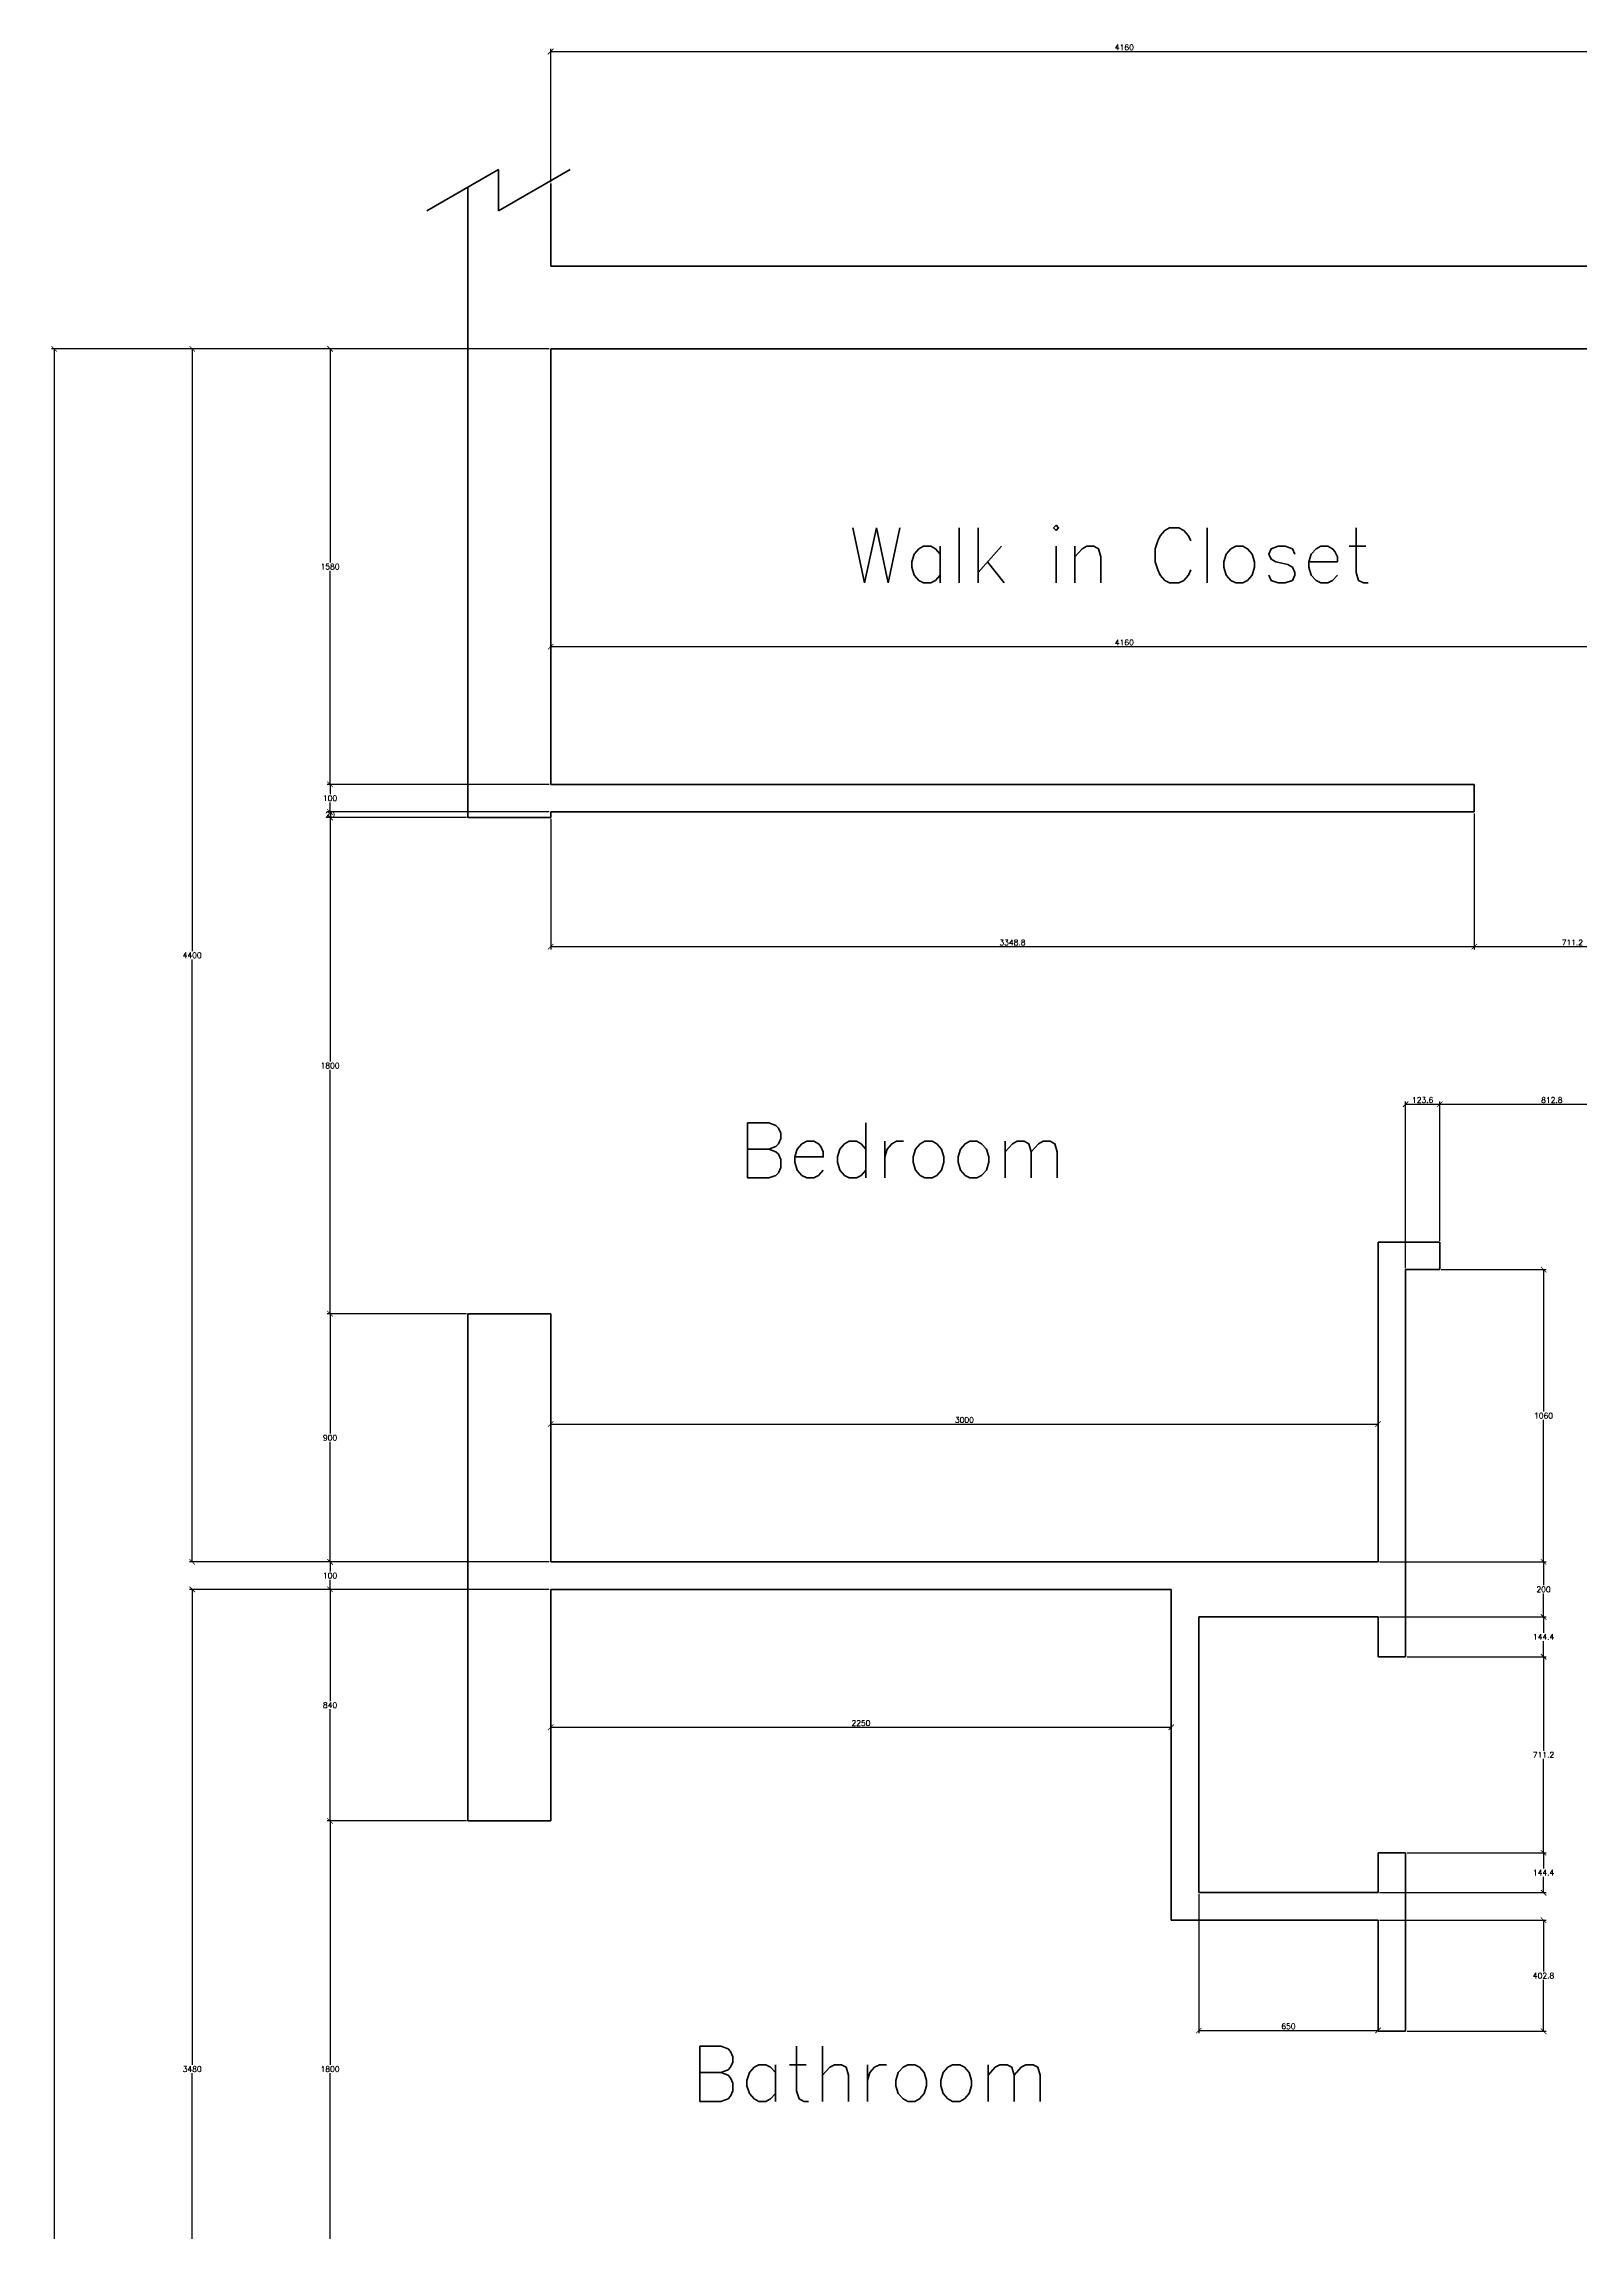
# Model space of a CAD drawing. Header units: millimetres. Extents: x -13274 to 77127, y -114744 to 1151.
# Drawn here: x 56877 to 62448, y -103185 to -95246 of the extents above; entities that cross this region are included whole.
import ezdxf

# ---------------------------------------------------------------- set-up
doc = ezdxf.new("R2010")
doc.units = ezdxf.units.MM
doc.header["$LTSCALE"] = 5
doc.layers.add('Dimension', color=1, linetype='Continuous')
doc.layers.add('text', color=1, linetype='Continuous')
doc.layers.add('Wall', color=7, linetype='Continuous', lineweight=35)
doc.styles.add('Roman', font='romans')
doc.styles.get("Standard").update_dxf_attribs({"font": 'simplex.shx'})
doc.dimstyles.new('Kevin ISO-25', dxfattribs={"dimscale": 8, "dimtxt": 2.5, "dimasz": 2.5, "dimexe": 1.25, "dimexo": 0.625, "dimtad": 1, "dimtih": 1, "dimtoh": 1, "dimdsep": 46, "dimtxsty": 'Standard', "dimblk": 'ARCHTICK', "dimcen": 2.5, "dimadec": 0, "dimazin": 0, "dimtfac": 1, "dimtix": 1, "dimtmove": 0, "dimatfit": 3, "dimfxl": 1, "dimarcsym": 0})

# ---------------------------------------------------------------- blocks, each defined once
blk = doc.blocks.new('_ArchTick')
at = {"color": 0, "linetype": 'ByBlock', "const_width": 0.15}
blk.add_lwpolyline([(-0.5, -0.5), (0.5, 0.5)], dxfattribs=at)
blk = doc.blocks.new('*D48')
at = {"layer": 'Defpoints', "color": 0, "transparency": 16777216}
for p in [(62875.2, -95274.2), (58715.2, -95752.8), (62875.2, -95774.2)]:
    blk.add_point(p, dxfattribs=at)
at = {"layer": 'Dimension', "color": 0, "lineweight": -2, "transparency": 16777216}
for p, q in [((58715.2, -95747.8), (58715.2, -95264.2)), ((58715.2, -95274.2), (62875.2, -95274.2)), ((62875.2, -95769.2), (62875.2, -95264.2))]:
    blk.add_line(p, q, dxfattribs=at)
at = {"layer": 'Dimension', "color": 0, "lineweight": -2, "transparency": 16777216, "xscale": 20, "yscale": 20, "zscale": 20, "rotation": 180}
blk.add_blockref('_ArchTick', (58715.2, -95274.2), dxfattribs=at)
at = {"layer": 'Dimension', "color": 0, "lineweight": -2, "transparency": 16777216, "xscale": 20, "yscale": 20, "zscale": 20}
blk.add_blockref('_ArchTick', (62875.2, -95274.2), dxfattribs=at)
at = {"layer": 'Dimension', "color": 0, "transparency": 16777216, "insert": (60795.2, -95259.2), "char_height": 20, "attachment_point": 5}
blk.add_mtext('4160', dxfattribs=at)
blk = doc.blocks.new('*D55')
at = {"layer": 'Defpoints', "color": 0, "transparency": 16777216}
for p in [(58715.2, -96352.8), (57915.2, -97932.8), (58715.2, -97932.8)]:
    blk.add_point(p, dxfattribs=at)
at = {"layer": 'Dimension', "color": 0, "lineweight": -2, "transparency": 16777216}
for p, q in [((58710.2, -96352.8), (57905.2, -96352.8)), ((57915.2, -96352.8), (57915.2, -97127.8)), ((57915.2, -97932.8), (57915.2, -97157.8)), ((58710.2, -97932.8), (57905.2, -97932.8))]:
    blk.add_line(p, q, dxfattribs=at)
at = {"layer": 'Dimension', "color": 0, "lineweight": -2, "transparency": 16777216, "xscale": 20, "yscale": 20, "zscale": 20}
for p, rotation in [((57915.2, -96352.8), 90), ((57915.2, -97932.8), 270)]:
    blk.add_blockref('_ArchTick', p, dxfattribs=dict(at, rotation=rotation))
at = {"layer": 'Dimension', "color": 0, "transparency": 16777216, "insert": (57915.2, -97142.8), "char_height": 20, "attachment_point": 5}
blk.add_mtext('1580', dxfattribs=at)
blk = doc.blocks.new('*D56')
at = {"layer": 'Defpoints', "color": 0, "transparency": 16777216}
for p in [(58715.2, -96352.8), (56915.2, -113432.8), (58715.2, -113432.8)]:
    blk.add_point(p, dxfattribs=at)
at = {"layer": 'Dimension', "color": 0, "lineweight": -2, "transparency": 16777216}
for p, q in [((58710.2, -96352.8), (56905.2, -96352.8)), ((56915.2, -96352.8), (56915.2, -104877.8)), ((56915.2, -113432.8), (56915.2, -104907.8)), ((58710.2, -113432.8), (56905.2, -113432.8))]:
    blk.add_line(p, q, dxfattribs=at)
at = {"layer": 'Dimension', "color": 0, "lineweight": -2, "transparency": 16777216, "xscale": 20, "yscale": 20, "zscale": 20}
for p, rotation in [((56915.2, -96352.8), 90), ((56915.2, -113432.8), 270)]:
    blk.add_blockref('_ArchTick', p, dxfattribs=dict(at, rotation=rotation))
at = {"layer": 'Dimension', "color": 0, "transparency": 16777216, "insert": (56915.2, -104892.8), "char_height": 20, "attachment_point": 5}
blk.add_mtext('17080', dxfattribs=at)
blk = doc.blocks.new('*D57')
at = {"layer": 'Defpoints', "color": 0, "transparency": 16777216}
for p in [(58715.2, -97932.8), (57915.2, -98032.8), (58715.2, -98032.8)]:
    blk.add_point(p, dxfattribs=at)
at = {"layer": 'Dimension', "color": 0, "lineweight": -2, "transparency": 16777216}
for p, q in [((58710.2, -97932.8), (57905.2, -97932.8)), ((57915.2, -97932.8), (57915.2, -97967.8)), ((58710.2, -98032.8), (57905.2, -98032.8)), ((57915.2, -98032.8), (57915.2, -97997.8))]:
    blk.add_line(p, q, dxfattribs=at)
at = {"layer": 'Dimension', "color": 0, "lineweight": -2, "transparency": 16777216, "xscale": 20, "yscale": 20, "zscale": 20}
for p, rotation in [((57915.2, -97932.8), 90), ((57915.2, -98032.8), 270)]:
    blk.add_blockref('_ArchTick', p, dxfattribs=dict(at, rotation=rotation))
at = {"layer": 'Dimension', "color": 0, "transparency": 16777216, "insert": (57915.2, -97982.8), "char_height": 20, "attachment_point": 5}
blk.add_mtext('100', dxfattribs=at)
blk = doc.blocks.new('*D58')
at = {"layer": 'Defpoints', "color": 0, "transparency": 16777216}
for p in [(58715.2, -98032.8), (57915.2, -98052.8), (58415.2, -98052.8)]:
    blk.add_point(p, dxfattribs=at)
at = {"layer": 'Dimension', "color": 0, "lineweight": -2, "transparency": 16777216}
for p, q in [((58710.2, -98032.8), (57905.2, -98032.8)), ((57915.2, -98032.8), (57915.2, -98012.8)), ((57915.2, -98032.8), (57915.2, -98052.8)), ((58410.2, -98052.8), (57905.2, -98052.8)), ((57915.2, -98052.8), (57915.2, -98072.8))]:
    blk.add_line(p, q, dxfattribs=at)
at = {"layer": 'Dimension', "color": 0, "lineweight": -2, "transparency": 16777216, "xscale": 20, "yscale": 20, "zscale": 20}
for p, rotation in [((57915.2, -98032.8), 270), ((57915.2, -98052.8), 90)]:
    blk.add_blockref('_ArchTick', p, dxfattribs=dict(at, rotation=rotation))
at = {"layer": 'Dimension', "color": 0, "transparency": 16777216, "insert": (57915.2, -98042.8), "char_height": 20, "attachment_point": 5}
blk.add_mtext('20', dxfattribs=at)
blk = doc.blocks.new('*D59')
at = {"layer": 'Defpoints', "color": 0, "transparency": 16777216}
for p in [(58415.2, -98052.8), (57915.2, -99852.8), (58415.2, -99852.8)]:
    blk.add_point(p, dxfattribs=at)
at = {"layer": 'Dimension', "color": 0, "lineweight": -2, "transparency": 16777216}
for p, q in [((58410.2, -98052.8), (57905.2, -98052.8)), ((57915.2, -98052.8), (57915.2, -98937.8)), ((57915.2, -99852.8), (57915.2, -98967.8)), ((58410.2, -99852.8), (57905.2, -99852.8))]:
    blk.add_line(p, q, dxfattribs=at)
at = {"layer": 'Dimension', "color": 0, "lineweight": -2, "transparency": 16777216, "xscale": 20, "yscale": 20, "zscale": 20}
for p, rotation in [((57915.2, -98052.8), 90), ((57915.2, -99852.8), 270)]:
    blk.add_blockref('_ArchTick', p, dxfattribs=dict(at, rotation=rotation))
at = {"layer": 'Dimension', "color": 0, "transparency": 16777216, "insert": (57915.2, -98952.8), "char_height": 20, "attachment_point": 5}
blk.add_mtext('1800', dxfattribs=at)
blk = doc.blocks.new('*D60')
at = {"layer": 'Defpoints', "color": 0, "transparency": 16777216}
for p in [(58415.2, -99852.8), (57915.2, -100752.8), (58715.2, -100752.8)]:
    blk.add_point(p, dxfattribs=at)
at = {"layer": 'Dimension', "color": 0, "lineweight": -2, "transparency": 16777216}
for p, q in [((58410.2, -99852.8), (57905.2, -99852.8)), ((57915.2, -99852.8), (57915.2, -100287.8)), ((57915.2, -100752.8), (57915.2, -100317.8)), ((58710.2, -100752.8), (57905.2, -100752.8))]:
    blk.add_line(p, q, dxfattribs=at)
at = {"layer": 'Dimension', "color": 0, "lineweight": -2, "transparency": 16777216, "xscale": 20, "yscale": 20, "zscale": 20}
for p, rotation in [((57915.2, -99852.8), 90), ((57915.2, -100752.8), 270)]:
    blk.add_blockref('_ArchTick', p, dxfattribs=dict(at, rotation=rotation))
at = {"layer": 'Dimension', "color": 0, "transparency": 16777216, "insert": (57915.2, -100302.8), "char_height": 20, "attachment_point": 5}
blk.add_mtext('900', dxfattribs=at)
blk = doc.blocks.new('*D61')
at = {"layer": 'Defpoints', "color": 0, "transparency": 16777216}
for p in [(57915.2, -100752.8), (58715.2, -100752.8), (58715.2, -100852.8)]:
    blk.add_point(p, dxfattribs=at)
at = {"layer": 'Dimension', "color": 0, "lineweight": -2, "transparency": 16777216}
for p, q in [((58710.2, -100752.8), (57905.2, -100752.8)), ((57915.2, -100752.8), (57915.2, -100787.8)), ((57915.2, -100852.8), (57915.2, -100817.8)), ((58710.2, -100852.8), (57905.2, -100852.8))]:
    blk.add_line(p, q, dxfattribs=at)
at = {"layer": 'Dimension', "color": 0, "lineweight": -2, "transparency": 16777216, "xscale": 20, "yscale": 20, "zscale": 20}
for p, rotation in [((57915.2, -100752.8), 90), ((57915.2, -100852.8), 270)]:
    blk.add_blockref('_ArchTick', p, dxfattribs=dict(at, rotation=rotation))
at = {"layer": 'Dimension', "color": 0, "transparency": 16777216, "insert": (57915.2, -100802.8), "char_height": 20, "attachment_point": 5}
blk.add_mtext('100', dxfattribs=at)
blk = doc.blocks.new('*D62')
at = {"layer": 'Defpoints', "color": 0, "transparency": 16777216}
for p in [(58715.2, -100852.8), (57915.2, -101692.8), (58415.2, -101692.8)]:
    blk.add_point(p, dxfattribs=at)
at = {"layer": 'Dimension', "color": 0, "lineweight": -2, "transparency": 16777216}
for p, q in [((58710.2, -100852.8), (57905.2, -100852.8)), ((57915.2, -100852.8), (57915.2, -101257.8)), ((57915.2, -101692.8), (57915.2, -101287.8)), ((58410.2, -101692.8), (57905.2, -101692.8))]:
    blk.add_line(p, q, dxfattribs=at)
at = {"layer": 'Dimension', "color": 0, "lineweight": -2, "transparency": 16777216, "xscale": 20, "yscale": 20, "zscale": 20}
for p, rotation in [((57915.2, -100852.8), 90), ((57915.2, -101692.8), 270)]:
    blk.add_blockref('_ArchTick', p, dxfattribs=dict(at, rotation=rotation))
at = {"layer": 'Dimension', "color": 0, "transparency": 16777216, "insert": (57915.2, -101272.8), "char_height": 20, "attachment_point": 5}
blk.add_mtext('840', dxfattribs=at)
blk = doc.blocks.new('*D63')
at = {"layer": 'Defpoints', "color": 0, "transparency": 16777216}
for p in [(58415.2, -101692.8), (57915.2, -103492.8), (58415.2, -103492.8)]:
    blk.add_point(p, dxfattribs=at)
at = {"layer": 'Dimension', "color": 0, "lineweight": -2, "transparency": 16777216}
for p, q in [((58410.2, -101692.8), (57905.2, -101692.8)), ((57915.2, -101692.8), (57915.2, -102577.8)), ((57915.2, -103492.8), (57915.2, -102607.8)), ((58410.2, -103492.8), (57905.2, -103492.8))]:
    blk.add_line(p, q, dxfattribs=at)
at = {"layer": 'Dimension', "color": 0, "lineweight": -2, "transparency": 16777216, "xscale": 20, "yscale": 20, "zscale": 20}
for p, rotation in [((57915.2, -101692.8), 90), ((57915.2, -103492.8), 270)]:
    blk.add_blockref('_ArchTick', p, dxfattribs=dict(at, rotation=rotation))
at = {"layer": 'Dimension', "color": 0, "transparency": 16777216, "insert": (57915.2, -102592.8), "char_height": 20, "attachment_point": 5}
blk.add_mtext('1800', dxfattribs=at)
blk = doc.blocks.new('*D78')
at = {"layer": 'Defpoints', "color": 0, "transparency": 16777216}
for p in [(58715.2, -96352.8), (57415.3, -100752.8), (58715.2, -100752.8)]:
    blk.add_point(p, dxfattribs=at)
at = {"layer": 'Dimension', "color": 0, "lineweight": -2, "transparency": 16777216}
for p, q in [((58710.2, -96352.8), (57405.3, -96352.8)), ((57415.3, -96352.8), (57415.3, -98537.8)), ((57415.3, -100752.8), (57415.3, -98567.8)), ((58710.2, -100752.8), (57405.3, -100752.8))]:
    blk.add_line(p, q, dxfattribs=at)
at = {"layer": 'Dimension', "color": 0, "lineweight": -2, "transparency": 16777216, "xscale": 20, "yscale": 20, "zscale": 20}
for p, rotation in [((57415.3, -96352.8), 90), ((57415.3, -100752.8), 270)]:
    blk.add_blockref('_ArchTick', p, dxfattribs=dict(at, rotation=rotation))
at = {"layer": 'Dimension', "color": 0, "transparency": 16777216, "insert": (57415.3, -98552.8), "char_height": 20, "attachment_point": 5}
blk.add_mtext('4400', dxfattribs=at)
blk = doc.blocks.new('*D79')
at = {"layer": 'Defpoints', "color": 0, "transparency": 16777216}
for p in [(58715.2, -100852.8), (57415.3, -104332.8), (58715.2, -104332.8)]:
    blk.add_point(p, dxfattribs=at)
at = {"layer": 'Dimension', "color": 0, "lineweight": -2, "transparency": 16777216}
for p, q in [((58710.2, -100852.8), (57405.3, -100852.8)), ((57415.3, -100852.8), (57415.3, -102577.8)), ((57415.3, -104332.8), (57415.3, -102607.8)), ((58710.2, -104332.8), (57405.3, -104332.8))]:
    blk.add_line(p, q, dxfattribs=at)
at = {"layer": 'Dimension', "color": 0, "lineweight": -2, "transparency": 16777216, "xscale": 20, "yscale": 20, "zscale": 20}
for p, rotation in [((57415.3, -100852.8), 90), ((57415.3, -104332.8), 270)]:
    blk.add_blockref('_ArchTick', p, dxfattribs=dict(at, rotation=rotation))
at = {"layer": 'Dimension', "color": 0, "transparency": 16777216, "insert": (57415.3, -102592.8), "char_height": 20, "attachment_point": 5}
blk.add_mtext('3480', dxfattribs=at)
blk = doc.blocks.new('*D126')
at = {"layer": 'Defpoints', "color": 0, "transparency": 16777216}
for p in [(58715.2, -100852.8), (60965.2, -100852.8), (60965.2, -101352.8)]:
    blk.add_point(p, dxfattribs=at)
at = {"layer": 'Dimension', "color": 0, "lineweight": -2, "transparency": 16777216}
blk.add_line((58715.2, -101352.8), (60965.2, -101352.8), dxfattribs=at)
at = {"layer": 'Dimension', "color": 0, "lineweight": -2, "transparency": 16777216, "xscale": 20, "yscale": 20, "zscale": 20, "rotation": 180}
blk.add_blockref('_ArchTick', (58715.2, -101352.8), dxfattribs=at)
at = {"layer": 'Dimension', "color": 0, "lineweight": -2, "transparency": 16777216, "xscale": 20, "yscale": 20, "zscale": 20}
blk.add_blockref('_ArchTick', (60965.2, -101352.8), dxfattribs=at)
at = {"layer": 'Dimension', "color": 0, "transparency": 16777216, "insert": (59840.2, -101337.8), "char_height": 20, "attachment_point": 5}
blk.add_mtext('2250', dxfattribs=at)
blk = doc.blocks.new('*D127')
at = {"layer": 'Defpoints', "color": 0, "transparency": 16777216}
for p in [(61065.2, -101952.8), (61715.2, -101952.8), (61715.2, -102452.8)]:
    blk.add_point(p, dxfattribs=at)
at = {"layer": 'Dimension', "color": 0, "lineweight": -2, "transparency": 16777216}
for p, q in [((61065.2, -101957.8), (61065.2, -102462.8)), ((61065.2, -102452.8), (61715.2, -102452.8))]:
    blk.add_line(p, q, dxfattribs=at)
at = {"layer": 'Dimension', "color": 0, "lineweight": -2, "transparency": 16777216, "xscale": 20, "yscale": 20, "zscale": 20, "rotation": 180}
blk.add_blockref('_ArchTick', (61065.2, -102452.8), dxfattribs=at)
at = {"layer": 'Dimension', "color": 0, "lineweight": -2, "transparency": 16777216, "xscale": 20, "yscale": 20, "zscale": 20}
blk.add_blockref('_ArchTick', (61715.2, -102452.8), dxfattribs=at)
at = {"layer": 'Dimension', "color": 0, "transparency": 16777216, "insert": (61390.2, -102437.8), "char_height": 20, "attachment_point": 5}
blk.add_mtext('650', dxfattribs=at)
blk = doc.blocks.new('*D128')
at = {"layer": 'Defpoints', "color": 0, "transparency": 16777216}
for p in [(61815.2, -101097.2), (62315.2, -101097.2), (61815.2, -101808.4)]:
    blk.add_point(p, dxfattribs=at)
at = {"layer": 'Dimension', "color": 0, "lineweight": -2, "transparency": 16777216}
for p, q in [((61820.2, -101097.2), (62325.2, -101097.2)), ((62315.2, -101097.2), (62315.2, -101437.8)), ((62315.2, -101808.4), (62315.2, -101467.8)), ((61820.2, -101808.4), (62325.2, -101808.4))]:
    blk.add_line(p, q, dxfattribs=at)
at = {"layer": 'Dimension', "color": 0, "lineweight": -2, "transparency": 16777216, "xscale": 20, "yscale": 20, "zscale": 20}
for p, rotation in [((62315.2, -101097.2), 90), ((62315.2, -101808.4), 270)]:
    blk.add_blockref('_ArchTick', p, dxfattribs=dict(at, rotation=rotation))
at = {"layer": 'Dimension', "color": 0, "transparency": 16777216, "insert": (62315.2, -101452.8), "char_height": 20, "attachment_point": 5}
blk.add_mtext('711.2', dxfattribs=at)
blk = doc.blocks.new('*D129')
at = {"layer": 'Defpoints', "color": 0, "transparency": 16777216}
for p in [(61815.2, -101808.4), (62315.2, -101808.4), (61715.2, -101952.8)]:
    blk.add_point(p, dxfattribs=at)
at = {"layer": 'Dimension', "color": 0, "lineweight": -2, "transparency": 16777216}
for p, q in [((61820.2, -101808.4), (62325.2, -101808.4)), ((62315.2, -101808.4), (62315.2, -101865.6)), ((62315.2, -101952.8), (62315.2, -101895.6)), ((61720.2, -101952.8), (62325.2, -101952.8))]:
    blk.add_line(p, q, dxfattribs=at)
at = {"layer": 'Dimension', "color": 0, "lineweight": -2, "transparency": 16777216, "xscale": 20, "yscale": 20, "zscale": 20}
for p, rotation in [((62315.2, -101808.4), 90), ((62315.2, -101952.8), 270)]:
    blk.add_blockref('_ArchTick', p, dxfattribs=dict(at, rotation=rotation))
at = {"layer": 'Dimension', "color": 0, "transparency": 16777216, "insert": (62315.2, -101880.6), "char_height": 20, "attachment_point": 5}
blk.add_mtext('144.4', dxfattribs=at)
blk = doc.blocks.new('*D130')
at = {"layer": 'Defpoints', "color": 0, "transparency": 16777216}
for p in [(61715.2, -102052.8), (61815.2, -102455.6), (62315.2, -102455.6)]:
    blk.add_point(p, dxfattribs=at)
at = {"layer": 'Dimension', "color": 0, "lineweight": -2, "transparency": 16777216}
for p, q in [((61720.2, -102052.8), (62325.2, -102052.8)), ((62315.2, -102052.8), (62315.2, -102239.2)), ((62315.2, -102455.6), (62315.2, -102269.2)), ((61820.2, -102455.6), (62325.2, -102455.6))]:
    blk.add_line(p, q, dxfattribs=at)
at = {"layer": 'Dimension', "color": 0, "lineweight": -2, "transparency": 16777216, "xscale": 20, "yscale": 20, "zscale": 20}
for p, rotation in [((62315.2, -102052.8), 90), ((62315.2, -102455.6), 270)]:
    blk.add_blockref('_ArchTick', p, dxfattribs=dict(at, rotation=rotation))
at = {"layer": 'Dimension', "color": 0, "transparency": 16777216, "insert": (62315.2, -102254.2), "char_height": 20, "attachment_point": 5}
blk.add_mtext('402.8', dxfattribs=at)
blk = doc.blocks.new('*D131')
at = {"layer": 'Defpoints', "color": 0, "transparency": 16777216}
for p in [(61938.8, -99692.8), (62315.2, -99692.8), (61715.2, -100752.8)]:
    blk.add_point(p, dxfattribs=at)
at = {"layer": 'Dimension', "color": 0, "lineweight": -2, "transparency": 16777216}
for p, q in [((61943.8, -99692.8), (62325.2, -99692.8)), ((62315.2, -99692.8), (62315.2, -100207.8)), ((62315.2, -100752.8), (62315.2, -100237.8)), ((61720.2, -100752.8), (62325.2, -100752.8))]:
    blk.add_line(p, q, dxfattribs=at)
at = {"layer": 'Dimension', "color": 0, "lineweight": -2, "transparency": 16777216, "xscale": 20, "yscale": 20, "zscale": 20}
for p, rotation in [((62315.2, -99692.8), 90), ((62315.2, -100752.8), 270)]:
    blk.add_blockref('_ArchTick', p, dxfattribs=dict(at, rotation=rotation))
at = {"layer": 'Dimension', "color": 0, "transparency": 16777216, "insert": (62315.2, -100222.8), "char_height": 20, "attachment_point": 5}
blk.add_mtext('1060', dxfattribs=at)
blk = doc.blocks.new('*D132')
at = {"layer": 'Defpoints', "color": 0, "transparency": 16777216}
for p in [(61715.2, -100752.8), (61715.2, -100952.8), (62315.2, -100952.8)]:
    blk.add_point(p, dxfattribs=at)
at = {"layer": 'Dimension', "color": 0, "lineweight": -2, "transparency": 16777216}
for p, q in [((61720.2, -100752.8), (62325.2, -100752.8)), ((62315.2, -100752.8), (62315.2, -100837.8)), ((62315.2, -100952.8), (62315.2, -100867.8)), ((61720.2, -100952.8), (62325.2, -100952.8))]:
    blk.add_line(p, q, dxfattribs=at)
at = {"layer": 'Dimension', "color": 0, "lineweight": -2, "transparency": 16777216, "xscale": 20, "yscale": 20, "zscale": 20}
for p, rotation in [((62315.2, -100752.8), 90), ((62315.2, -100952.8), 270)]:
    blk.add_blockref('_ArchTick', p, dxfattribs=dict(at, rotation=rotation))
at = {"layer": 'Dimension', "color": 0, "transparency": 16777216, "insert": (62315.2, -100852.8), "char_height": 20, "attachment_point": 5}
blk.add_mtext('200', dxfattribs=at)
blk = doc.blocks.new('*D133')
at = {"layer": 'Defpoints', "color": 0, "transparency": 16777216}
for p in [(61715.2, -100252.8), (58715.2, -100752.8), (61715.2, -100752.8)]:
    blk.add_point(p, dxfattribs=at)
at = {"layer": 'Dimension', "color": 0, "lineweight": -2, "transparency": 16777216}
blk.add_line((58715.2, -100252.8), (61715.2, -100252.8), dxfattribs=at)
at = {"layer": 'Dimension', "color": 0, "lineweight": -2, "transparency": 16777216, "xscale": 20, "yscale": 20, "zscale": 20, "rotation": 180}
blk.add_blockref('_ArchTick', (58715.2, -100252.8), dxfattribs=at)
at = {"layer": 'Dimension', "color": 0, "lineweight": -2, "transparency": 16777216, "xscale": 20, "yscale": 20, "zscale": 20}
blk.add_blockref('_ArchTick', (61715.2, -100252.8), dxfattribs=at)
at = {"layer": 'Dimension', "color": 0, "transparency": 16777216, "insert": (60215.2, -100237.8), "char_height": 20, "attachment_point": 5}
blk.add_mtext('3000', dxfattribs=at)
blk = doc.blocks.new('*D134')
at = {"layer": 'Defpoints', "color": 0, "transparency": 16777216}
for p in [(62064, -98032.8), (62775.2, -98032.8), (62775.2, -98521.3)]:
    blk.add_point(p, dxfattribs=at)
at = {"layer": 'Dimension', "color": 0, "lineweight": -2, "transparency": 16777216}
for p, q in [((62064, -98037.8), (62064, -98531.3)), ((62775.2, -98037.8), (62775.2, -98531.3)), ((62064, -98521.3), (62775.2, -98521.3))]:
    blk.add_line(p, q, dxfattribs=at)
at = {"layer": 'Dimension', "color": 0, "lineweight": -2, "transparency": 16777216, "xscale": 20, "yscale": 20, "zscale": 20, "rotation": 180}
blk.add_blockref('_ArchTick', (62064, -98521.3), dxfattribs=at)
at = {"layer": 'Dimension', "color": 0, "lineweight": -2, "transparency": 16777216, "xscale": 20, "yscale": 20, "zscale": 20}
blk.add_blockref('_ArchTick', (62775.2, -98521.3), dxfattribs=at)
at = {"layer": 'Dimension', "color": 0, "transparency": 16777216, "insert": (62419.6, -98506.3), "char_height": 20, "attachment_point": 5}
blk.add_mtext('711.2', dxfattribs=at)
blk = doc.blocks.new('*D135')
at = {"layer": 'Defpoints', "color": 0, "transparency": 16777216}
for p in [(62064, -98032.8), (58715.2, -98052.8), (62064, -98521.3)]:
    blk.add_point(p, dxfattribs=at)
at = {"layer": 'Dimension', "color": 0, "lineweight": -2, "transparency": 16777216}
for p, q in [((62064, -98037.8), (62064, -98531.3)), ((58715.2, -98057.8), (58715.2, -98531.3)), ((58715.2, -98521.3), (62064, -98521.3))]:
    blk.add_line(p, q, dxfattribs=at)
at = {"layer": 'Dimension', "color": 0, "lineweight": -2, "transparency": 16777216, "xscale": 20, "yscale": 20, "zscale": 20, "rotation": 180}
blk.add_blockref('_ArchTick', (58715.2, -98521.3), dxfattribs=at)
at = {"layer": 'Dimension', "color": 0, "lineweight": -2, "transparency": 16777216, "xscale": 20, "yscale": 20, "zscale": 20}
blk.add_blockref('_ArchTick', (62064, -98521.3), dxfattribs=at)
at = {"layer": 'Dimension', "color": 0, "transparency": 16777216, "insert": (60389.6, -98506.3), "char_height": 20, "attachment_point": 5}
blk.add_mtext('3348.8', dxfattribs=at)
blk = doc.blocks.new('*D137')
at = {"layer": 'Defpoints', "color": 0, "transparency": 16777216}
for p in [(62875.2, -97432.8), (58715.2, -97932.8), (62875.2, -97932.8)]:
    blk.add_point(p, dxfattribs=at)
at = {"layer": 'Dimension', "color": 0, "lineweight": -2, "transparency": 16777216}
blk.add_line((58715.2, -97432.8), (62875.2, -97432.8), dxfattribs=at)
at = {"layer": 'Dimension', "color": 0, "lineweight": -2, "transparency": 16777216, "xscale": 20, "yscale": 20, "zscale": 20, "rotation": 180}
blk.add_blockref('_ArchTick', (58715.2, -97432.8), dxfattribs=at)
at = {"layer": 'Dimension', "color": 0, "lineweight": -2, "transparency": 16777216, "xscale": 20, "yscale": 20, "zscale": 20}
blk.add_blockref('_ArchTick', (62875.2, -97432.8), dxfattribs=at)
at = {"layer": 'Dimension', "color": 0, "transparency": 16777216, "insert": (60795.2, -97417.8), "char_height": 20, "attachment_point": 5}
blk.add_mtext('4160', dxfattribs=at)
blk = doc.blocks.new('*D138')
at = {"layer": 'Defpoints', "color": 0, "transparency": 16777216}
for p in [(61938.8, -99092.8), (61938.8, -99592.8), (61815.2, -99692.8)]:
    blk.add_point(p, dxfattribs=at)
at = {"layer": 'Dimension', "color": 0, "lineweight": -2, "transparency": 16777216}
for p, q in [((61815.2, -99687.8), (61815.2, -99082.8)), ((61815.2, -99092.8), (61938.8, -99092.8)), ((61938.8, -99587.8), (61938.8, -99082.8))]:
    blk.add_line(p, q, dxfattribs=at)
at = {"layer": 'Dimension', "color": 0, "lineweight": -2, "transparency": 16777216, "xscale": 20, "yscale": 20, "zscale": 20, "rotation": 180}
blk.add_blockref('_ArchTick', (61815.2, -99092.8), dxfattribs=at)
at = {"layer": 'Dimension', "color": 0, "lineweight": -2, "transparency": 16777216, "xscale": 20, "yscale": 20, "zscale": 20}
blk.add_blockref('_ArchTick', (61938.8, -99092.8), dxfattribs=at)
at = {"layer": 'Dimension', "color": 0, "transparency": 16777216, "insert": (61877, -99077.8), "char_height": 20, "attachment_point": 5}
blk.add_mtext('123.6', dxfattribs=at)
blk = doc.blocks.new('*D139')
at = {"layer": 'Defpoints', "color": 0, "transparency": 16777216}
for p in [(62751.6, -99092.8), (61938.8, -99592.8), (62751.6, -99592.8)]:
    blk.add_point(p, dxfattribs=at)
at = {"layer": 'Dimension', "color": 0, "lineweight": -2, "transparency": 16777216}
for p, q in [((61938.8, -99587.8), (61938.8, -99082.8)), ((61938.8, -99092.8), (62751.6, -99092.8)), ((62751.6, -99587.8), (62751.6, -99082.8))]:
    blk.add_line(p, q, dxfattribs=at)
at = {"layer": 'Dimension', "color": 0, "lineweight": -2, "transparency": 16777216, "xscale": 20, "yscale": 20, "zscale": 20, "rotation": 180}
blk.add_blockref('_ArchTick', (61938.8, -99092.8), dxfattribs=at)
at = {"layer": 'Dimension', "color": 0, "lineweight": -2, "transparency": 16777216, "xscale": 20, "yscale": 20, "zscale": 20}
blk.add_blockref('_ArchTick', (62751.6, -99092.8), dxfattribs=at)
at = {"layer": 'Dimension', "color": 0, "transparency": 16777216, "insert": (62345.2, -99077.8), "char_height": 20, "attachment_point": 5}
blk.add_mtext('812.8', dxfattribs=at)
blk = doc.blocks.new('*D181')
at = {"layer": 'Defpoints', "color": 0, "transparency": 16777216}
for p in [(61715.2, -100952.8), (61815.2, -101097.2), (62315.2, -101097.2)]:
    blk.add_point(p, dxfattribs=at)
at = {"layer": 'Dimension', "color": 0, "lineweight": -2, "transparency": 16777216}
for p, q in [((61720.2, -100952.8), (62325.2, -100952.8)), ((62315.2, -100952.8), (62315.2, -101010)), ((62315.2, -101097.2), (62315.2, -101040)), ((61820.2, -101097.2), (62325.2, -101097.2))]:
    blk.add_line(p, q, dxfattribs=at)
at = {"layer": 'Dimension', "color": 0, "lineweight": -2, "transparency": 16777216, "xscale": 20, "yscale": 20, "zscale": 20}
for p, rotation in [((62315.2, -100952.8), 90), ((62315.2, -101097.2), 270)]:
    blk.add_blockref('_ArchTick', p, dxfattribs=dict(at, rotation=rotation))
at = {"layer": 'Dimension', "color": 0, "transparency": 16777216, "insert": (62315.2, -101025), "char_height": 20, "attachment_point": 5}
blk.add_mtext('144.4', dxfattribs=at)

msp = doc.modelspace()

# ---------------------------------------------------------------- linework, layer by layer
at = {"layer": 'Wall'}
for p, q in [((58525.529, -95702.31), (58265.721, -95852.31)), ((58525.529, -95702.31), (58525.529, -95852.31)), ((58785.336, -95702.31), (58525.529, -95852.31)), ((58415.16, -95766.031), (58415.16, -98052.77)), ((58715.16, -96052.77), (58715.16, -95752.77)), ((58715.16, -96052.77), (62875.16, -96052.77)), ((58715.16, -97932.77), (58715.16, -96352.77)), ((62875.16, -96352.77), (58715.16, -96352.77)), ((58715.16, -97932.77), (62063.96, -97932.77)), ((62063.96, -98032.77), (62063.96, -97932.77)), ((58715.16, -98052.77), (58715.16, -98032.77)), ((58715.16, -98032.77), (62063.96, -98032.77)), ((58715.16, -98052.77), (58415.16, -98052.77)), ((61715.16, -100752.77), (61715.16, -99592.77)), ((61938.76, -99592.77), (61715.16, -99592.77)), ((61938.76, -99692.77), (61938.76, -99592.77)), ((61815.16, -101097.17), (61815.16, -99692.77)), ((61938.76, -99692.77), (61815.16, -99692.77)), ((58415.16, -99852.77), (58415.16, -100453.231)), ((58715.16, -99852.77), (58415.16, -99852.77)), ((58415.16, -101692.77), (58415.16, -99852.77)), ((58715.16, -100752.77), (58715.16, -99852.77)), ((58415.16, -100852.77), (58415.16, -100552.77)), ((58715.16, -100752.77), (61715.16, -100752.77)), ((58715.16, -100852.77), (60965.16, -100852.77)), ((58715.16, -101692.77), (58715.16, -100852.77)), ((60965.16, -102052.77), (60965.16, -100852.77)), ((61065.16, -101952.77), (61065.16, -100952.77)), ((61715.16, -100952.77), (61065.16, -100952.77)), ((61715.16, -101097.17), (61715.16, -100952.77)), ((61815.16, -101097.17), (61715.16, -101097.17)), ((58415.16, -101692.77), (58715.16, -101692.77)), ((61715.16, -101952.77), (61715.16, -101808.37)), ((61815.16, -101808.37), (61715.16, -101808.37)), ((61815.16, -102455.57), (61815.16, -101808.37)), ((61715.16, -101952.77), (61065.16, -101952.77)), ((61715.16, -102052.77), (60965.16, -102052.77)), ((61715.16, -102052.77), (61715.16, -102455.57)), ((61715.16, -102455.57), (61815.16, -102455.57))]:
    msp.add_line(p, q, dxfattribs=at)

# ---------------------------------------------------------------- texts
at = {"layer": 'text', "attachment_point": 1, "style": 'Roman'}
for s, width, insert, char_height in [('{\\H0.66667x;Walk in Closet}  ', 3697.34792, (59793.17, -97001.977), 300), ('Bedroom  ', 1947.95209, (59395.001, -99160.306), 200), ('Bathroom  ', 1947.95209, (59221.278, -102510.253), 200)]:
    msp.add_mtext_dynamic_manual_height_columns(s, width=width, gutter_width=50, heights=[0], dxfattribs=dict(at, insert=insert, char_height=char_height))

# ---------------------------------------------------------------- dimensions: what is measured, and where the dimension line sits
at = {"layer": 'Dimension', "color": 1}
for base, p1, p2, picture, middle in [((62875.16, -95274.227), (58715.16, -95752.77), (62875.16, -95774.227), '*D48', (60795.16, -95259.227)), ((62063.96, -98521.309), (58715.16, -98052.77), (62063.96, -98032.77), '*D135', (60389.56, -98506.309)), ((62775.16, -98521.309), (62063.96, -98032.77), (62775.16, -98032.77), '*D134', (62419.56, -98506.309)), ((61938.76, -99092.77), (61815.16, -99692.77), (61938.76, -99592.77), '*D138', (61876.96, -99077.77)), ((62751.56, -99092.77), (61938.76, -99592.77), (62751.56, -99592.77), '*D139', (62345.16, -99077.77))]:
    dim = msp.add_linear_dim(base=base, p1=p1, p2=p2, dimstyle='Kevin ISO-25', dxfattribs=at)
    dim.commit()
    dim.dimension.update_dxf_attribs({"geometry": picture, "text_midpoint": middle})
for base, p1, p2, picture, middle in [((56915.16, -113432.77), (58715.16, -96352.77), (58715.16, -113432.77), '*D56', (56915.16, -104892.77)), ((57415.271, -100752.77), (58715.16, -96352.77), (58715.16, -100752.77), '*D78', (57415.271, -98552.77)), ((57915.16, -97932.77), (58715.16, -96352.77), (58715.16, -97932.77), '*D55', (57915.16, -97142.77)), ((57915.16, -98032.77), (58715.16, -97932.77), (58715.16, -98032.77), '*D57', (57915.16, -97982.77)), ((57915.16, -99852.77), (58415.16, -98052.77), (58415.16, -99852.77), '*D59', (57915.16, -98952.77)), ((62315.16, -99692.77), (61715.16, -100752.77), (61938.76, -99692.77), '*D131', (62315.16, -100222.77)), ((57915.16, -100752.77), (58415.16, -99852.77), (58715.16, -100752.77), '*D60', (57915.16, -100302.77)), ((57915.16, -100752.77), (58715.16, -100852.77), (58715.16, -100752.77), '*D61', (57915.16, -100802.77)), ((62315.16, -100952.77), (61715.16, -100752.77), (61715.16, -100952.77), '*D132', (62315.16, -100852.77)), ((57415.271, -104332.77), (58715.16, -100852.77), (58715.16, -104332.77), '*D79', (57415.271, -102592.77)), ((57915.16, -101692.77), (58715.16, -100852.77), (58415.16, -101692.77), '*D62', (57915.16, -101272.77)), ((62315.16, -101097.17), (61715.16, -100952.77), (61815.16, -101097.17), '*D181', (62315.16, -101024.97)), ((62315.16, -101097.17), (61815.16, -101808.37), (61815.16, -101097.17), '*D128', (62315.16, -101452.77)), ((57915.16, -103492.77), (58415.16, -101692.77), (58415.16, -103492.77), '*D63', (57915.16, -102592.77)), ((62315.16, -101808.37), (61715.16, -101952.77), (61815.16, -101808.37), '*D129', (62315.16, -101880.57)), ((62315.16, -102455.57), (61715.16, -102052.77), (61815.16, -102455.57), '*D130', (62315.16, -102254.17))]:
    dim = msp.add_linear_dim(base=base, p1=p1, p2=p2, angle=90, dimstyle='Kevin ISO-25', dxfattribs=at)
    dim.commit()
    dim.dimension.update_dxf_attribs({"geometry": picture, "text_midpoint": middle})
for base, p1, p2, override, picture, middle in [((62875.16, -97432.77), (58715.16, -97932.77), (62875.16, -97932.77), {"dimse1": 1, "dimse2": 1}, '*D137', (60795.16, -97417.77)), ((61715.16, -100252.77), (58715.16, -100752.77), (61715.16, -100752.77), {"dimse1": 1, "dimse2": 1}, '*D133', (60215.16, -100237.77)), ((60965.16, -101352.77), (58715.16, -100852.77), (60965.16, -100852.77), {"dimse1": 1, "dimse2": 1}, '*D126', (59840.16, -101337.77)), ((61715.16, -102452.77), (61065.16, -101952.77), (61715.16, -101952.77), {"dimse2": 1}, '*D127', (61390.16, -102437.77))]:
    dim = msp.add_linear_dim(base=base, p1=p1, p2=p2, dimstyle='Kevin ISO-25', override=override, dxfattribs=at)
    dim.commit()
    dim.dimension.update_dxf_attribs({"geometry": picture, "text_midpoint": middle})
dim = msp.add_linear_dim(base=(57915.16, -98052.77), p1=(58715.16, -98032.77), p2=(58415.16, -98052.77), angle=90, dimstyle='Kevin ISO-25', override={"dimse2": 0}, dxfattribs=at)
dim.commit()
dim.dimension.update_dxf_attribs({"geometry": '*D58', "text_midpoint": (57915.16, -98042.77)})

doc.saveas('drawing.dxf')
